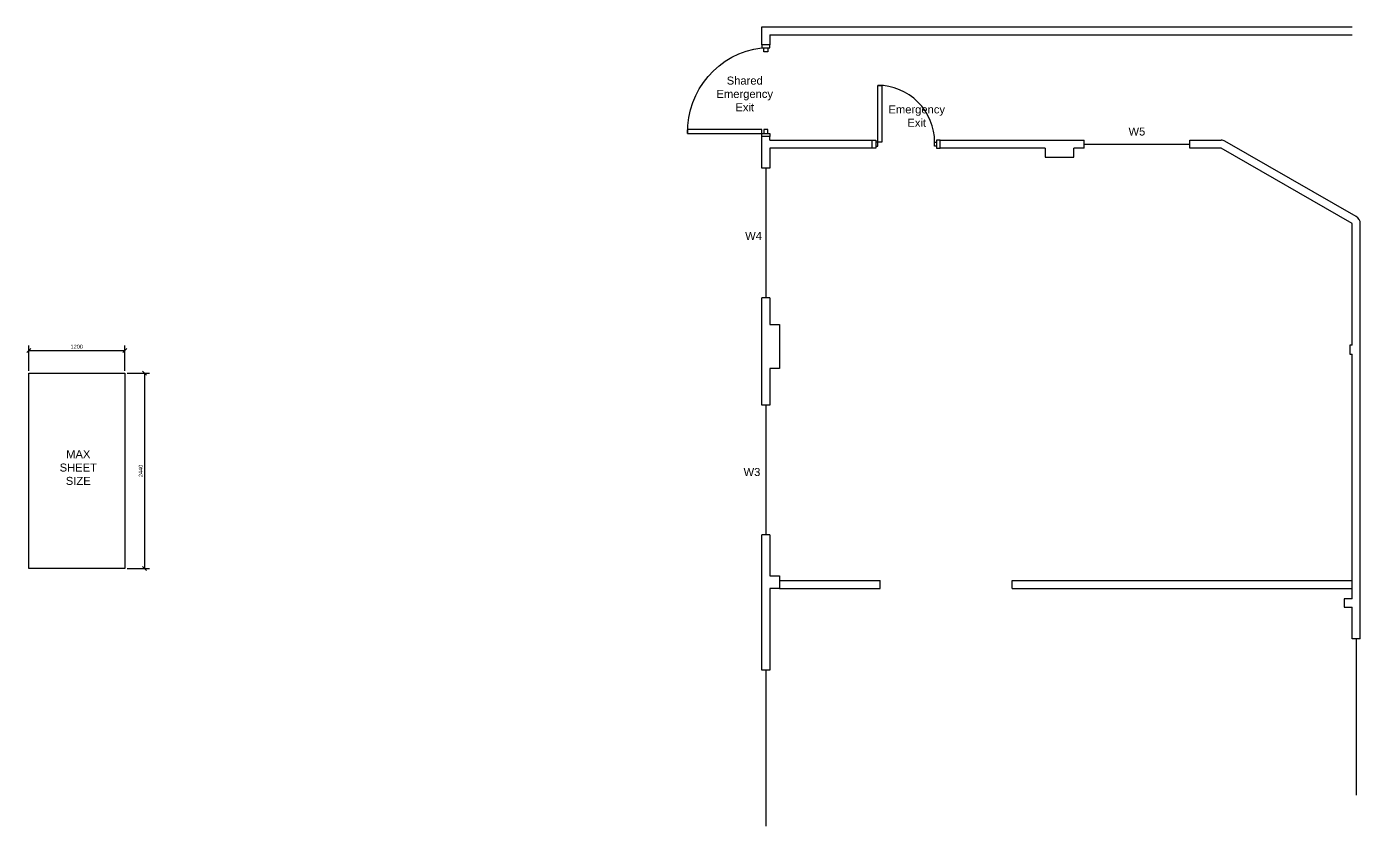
# Model space of a CAD drawing. Extents: x 174723 to 417084, y 13529 to 78714.
# Drawn here: x 400418 to 417084, y 31514 to 41502 of the extents above; entities that cross this region are included whole.
import ezdxf

# ---------------------------------------------------------------- set-up
doc = ezdxf.new("R2010")
doc.units = 0
doc.layers.get('0').update_dxf_attribs({"linetype": 'CONTINUOUS'})
doc.layers.get('DEFPOINTS').update_dxf_attribs({"linetype": 'CONTINUOUS'})
for name, color, linetype in [('ROOM_TEXT', 1, 'CONTINUOUS'), ('TIMBER', 2, 'CONTINUOUS'), ('VERIFIED_DIMENSIONS', 6, 'CONTINUOUS'), ('WALLS', 7, 'CONTINUOUS')]:
    doc.layers.add(name, color=color, linetype=linetype)
doc.styles.add('ROOM_TEXT', font='arial.ttf')
doc.styles.get("Standard").update_dxf_attribs({"font": 'arial.ttf'})
doc.dimstyles.new('ISO-25', dxfattribs={"dimtxt": 2.5, "dimasz": 2.5, "dimexe": 1.25, "dimexo": 0.625, "dimtad": 1, "dimtxsty": 'STANDARD', "dimcen": 2.5, "dimazin": 3, "dimtfac": 1, "dimtmove": 0, "dimatfit": 3})

# ---------------------------------------------------------------- blocks, each defined once
blk = doc.blocks.new('_OBLIQUE')
at = {"color": 0, "linetype": 'BYBLOCK'}
blk.add_line((-0.5, -0.5), (0.5, 0.5), dxfattribs=at)
blk = doc.blocks.new('*D96')
at = {"layer": 'DEFPOINTS', "color": 0}
for p in [(401643, 37459), (400443, 37173), (401643, 37173)]:
    blk.add_point(p, dxfattribs=at)
at = {"layer": 'VERIFIED_DIMENSIONS', "color": 0}
for p, q in [((400443, 37204), (400443, 37521)), ((401643, 37204), (401643, 37521)), ((400443, 37459), (401643, 37459))]:
    blk.add_line(p, q, dxfattribs=at)
at = {"layer": 'VERIFIED_DIMENSIONS', "color": 0, "xscale": 50, "yscale": 50, "zscale": 50, "rotation": 180}
blk.add_blockref('_OBLIQUE', (400443, 37459), dxfattribs=at)
at = {"layer": 'VERIFIED_DIMENSIONS', "color": 0, "xscale": 50, "yscale": 50, "zscale": 50}
blk.add_blockref('_OBLIQUE', (401643, 37459), dxfattribs=at)
at = {"layer": 'VERIFIED_DIMENSIONS', "color": 0, "insert": (401043, 37504), "char_height": 50, "attachment_point": 5}
blk.add_mtext('1200', dxfattribs=at)
blk = doc.blocks.new('*D97')
at = {"layer": 'DEFPOINTS', "color": 0}
for p in [(401643, 37173), (401643, 34733), (401890, 34733)]:
    blk.add_point(p, dxfattribs=at)
at = {"layer": 'VERIFIED_DIMENSIONS', "color": 0}
for p, q in [((401674, 37173), (401952, 37173)), ((401890, 37173), (401890, 34733)), ((401674, 34733), (401952, 34733))]:
    blk.add_line(p, q, dxfattribs=at)
at = {"layer": 'VERIFIED_DIMENSIONS', "color": 0, "xscale": 50, "yscale": 50, "zscale": 50}
for p, rotation in [((401890, 37173), 90), ((401890, 34733), 270)]:
    blk.add_blockref('_OBLIQUE', p, dxfattribs=dict(at, rotation=rotation))
at = {"layer": 'VERIFIED_DIMENSIONS', "color": 0, "insert": (401844, 35953), "char_height": 50, "attachment_point": 5, "rotation": 90}
blk.add_mtext('2440', dxfattribs=at)

msp = doc.modelspace()

# ---------------------------------------------------------------- linework, layer by layer
at = {"linetype": 'CONTINUOUS'}
for points in [[(409704.106, 41238.811), (409704.106, 41276.811), (409604.106, 41276.811), (409604.106, 41238.811)], [(409679.106, 41238.811), (409679.106, 41188.811), (409629.106, 41188.811), (409629.106, 41238.811)], [(409604.106, 40168.055), (409604.106, 40218.055), (408676.406, 40218.055), (408676.406, 40168.055)], [(409704.106, 40168.055), (409704.106, 40130.055), (409604.106, 40130.055), (409604.106, 40168.055)], [(409679.106, 40168.055), (409679.106, 40218.055), (409629.106, 40218.055), (409629.106, 40168.055)], [(411029.606, 39983.89), (410984.106, 39983.89), (410984.106, 40083.89), (411029.606, 40083.89)], [(411029.606, 40008.89), (411054.106, 40008.89), (411054.106, 40058.89), (411029.606, 40058.89)], [(411788.606, 40008.89), (411764.106, 40008.89), (411764.106, 40058.89), (411788.606, 40058.89)], [(411788.606, 39983.89), (411834.106, 39983.89), (411834.106, 40083.89), (411788.606, 40083.89)]]:
    msp.add_lwpolyline(points, close=True, dxfattribs=at)
for points in [[(411104.106, 40058.89), (411054.106, 40058.89), (411054.106, 40768.89), (411104.106, 40768.89)], [(400442.76, 37173.06), (401642.76, 37173.06), (401642.76, 34733.06), (400442.76, 34733.06)]]:
    msp.add_lwpolyline(points, close=True)
at = {"linetype": 'CONTINUOUS', "extrusion": (0, 0, -1)}
msp.add_arc((-409735.443, 40187.764), 1059.221, 358.9338277, 82.8773302, dxfattribs=at)
msp.add_arc((411054.106, 40058.89), 710, 359.9999731, 89.9999969)
at = {"layer": 'TIMBER'}
msp.add_line((413634.108, 40033.89), (414954.11, 40033.89), dxfattribs=at)
for points in [[(409654.106, 39733.266), (409654.106, 38113.271)], [(409654.106, 36773.27), (409654.106, 35153.272)], [(417034.106, 33854.755), (417034.106, 31902.802)], [(409654.106, 33465.934), (409654.106, 31513.982)]]:
    msp.add_lwpolyline(points, dxfattribs=at)
at = {"layer": 'WALLS'}
for p, q in [((409604.106, 41276.811), (409604.106, 41502.049)), ((409604.106, 41502.049), (416984.106, 41501.429)), ((409704.106, 41402.049), (416984.106, 41401.429)), ((409604.106, 39733.266), (409604.106, 40130.055)), ((409704.106, 40083.89), (409704.106, 40130.055)), ((409604.106, 36773.27), (409604.106, 38113.271)), ((409604.106, 33465.934), (409604.106, 35153.272)), ((411084.106, 34483.27), (411084.106, 34583.27)), ((412734.108, 34483.27), (412734.108, 34583.27)), ((417084.106, 33854.755), (416984.106, 33854.755)), ((409704.106, 33465.934), (409604.106, 33465.934))]:
    msp.add_line(p, q, dxfattribs=at)
for points in [[(409704.106, 41402.049), (409704.106, 41276.811)], [(409704.106, 40083.89), (410984.106, 40083.89)], [(411834.106, 40083.89), (413634.108, 40083.89)], [(413634.108, 39983.89), (413634.108, 40083.89)], [(414954.11, 40083.89), (415344.106, 40083.89)], [(414954.11, 39983.89), (414954.11, 40083.89)], [(417032.521, 39130.768), (415392.521, 40071.388)], [(410984.106, 39983.89), (409704.106, 39983.89), (409704.106, 39733.266)], [(413144.106, 39983.89), (411834.106, 39983.89)], [(413144.106, 39983.89), (413144.106, 39873.89), (413504.106, 39873.89), (413504.106, 39983.89)], [(413634.108, 39983.89), (413504.106, 39983.89)], [(415344.106, 39983.89), (414954.11, 39983.89)], [(416984.106, 39043.27), (415344.106, 39983.89), (415344.106, 39983.89)], [(409704.106, 39733.266), (409604.106, 39733.266)], [(416984.106, 37523.27), (416984.106, 39043.27)], [(417084.106, 33854.755), (417084.106, 39043.27)], [(409704.106, 38113.271), (409604.106, 38113.271)], [(409704.106, 38113.271), (409704.106, 37783.27)], [(409704.106, 37783.27), (409824.106, 37783.27), (409824.106, 37233.27), (409704.106, 37233.27)], [(416984.106, 37523.27), (416954.106, 37523.27), (416954.106, 37413.27), (416984.106, 37413.27)], [(416984.106, 34355.77), (416984.106, 37413.27)], [(409704.106, 37233.27), (409704.106, 36773.27)], [(409704.106, 36773.27), (409604.106, 36773.27)], [(409704.106, 35153.272), (409604.106, 35153.272)], [(409704.106, 35153.272), (409704.106, 34643.27)], [(409704.106, 34643.27), (409824.106, 34643.27), (409824.106, 34483.27), (409704.106, 34483.27)], [(409824.106, 34583.27), (411084.106, 34583.27)], [(412734.108, 34583.27), (416984.106, 34583.27)], [(409704.106, 34483.27), (409704.106, 33465.934)], [(409824.106, 34483.27), (411084.106, 34483.27)], [(412734.108, 34483.27), (416984.106, 34483.27)], [(416984.106, 34355.77), (416884.106, 34355.77), (416884.106, 34250.77), (416984.106, 34250.77)], [(416984.106, 33854.755), (416984.106, 34250.77)]]:
    msp.add_lwpolyline(points, dxfattribs=at)
for centre, start, end in [((415344.106, 39983.89), 61.0436252, 90), ((416984.106, 39043.27), 0, 61.0436252)]:
    msp.add_arc(centre, 100, start, end, dxfattribs=at)

# ---------------------------------------------------------------- texts
at = {"layer": 'ROOM_TEXT', "char_height": 100, "width": 785.19937, "attachment_point": 2, "style": 'ROOM_TEXT'}
for s, insert in [('Shared Emergency Exit', (409391.509, 40878.851)), ('Emergency Exit', (411540.583, 40518.758)), ('W5', (414292.245, 40242.71)), ('W4', (409501.476, 38937.984)), ('MAX SHEET SIZE', (401062.366, 36211.968)), ('W3', (409481.476, 35989.643))]:
    msp.add_mtext(s, dxfattribs=dict(at, insert=insert))

# ---------------------------------------------------------------- dimensions: what is measured, and where the dimension line sits
at = {"layer": 'VERIFIED_DIMENSIONS'}
dim = msp.add_linear_dim(base=(401642.76, 37458.959), p1=(400442.76, 37173.06), p2=(401642.76, 37173.06), dimstyle='ISO-25', override={"dimscale": 50, "dimtxt": 1, "dimasz": 1, "dimgap": 0.4, "dimblk1": 'OBLIQUE', "dimblk2": 'OBLIQUE', "dimsah": 1}, dxfattribs=at)
dim.commit()
dim.dimension.update_dxf_attribs({"geometry": '*D96', "text_midpoint": (401042.76, 37504.488)})
dim = msp.add_linear_dim(base=(401889.641, 34733.06), p1=(401642.76, 37173.06), p2=(401642.76, 34733.06), angle=90, dimstyle='ISO-25', override={"dimscale": 50, "dimtxt": 1, "dimasz": 1, "dimgap": 0.4, "dimblk1": 'OBLIQUE', "dimblk2": 'OBLIQUE', "dimsah": 1}, dxfattribs=at)
dim.commit()
dim.dimension.update_dxf_attribs({"geometry": '*D97', "text_midpoint": (401844.113, 35953.06)})

doc.saveas('drawing.dxf')
